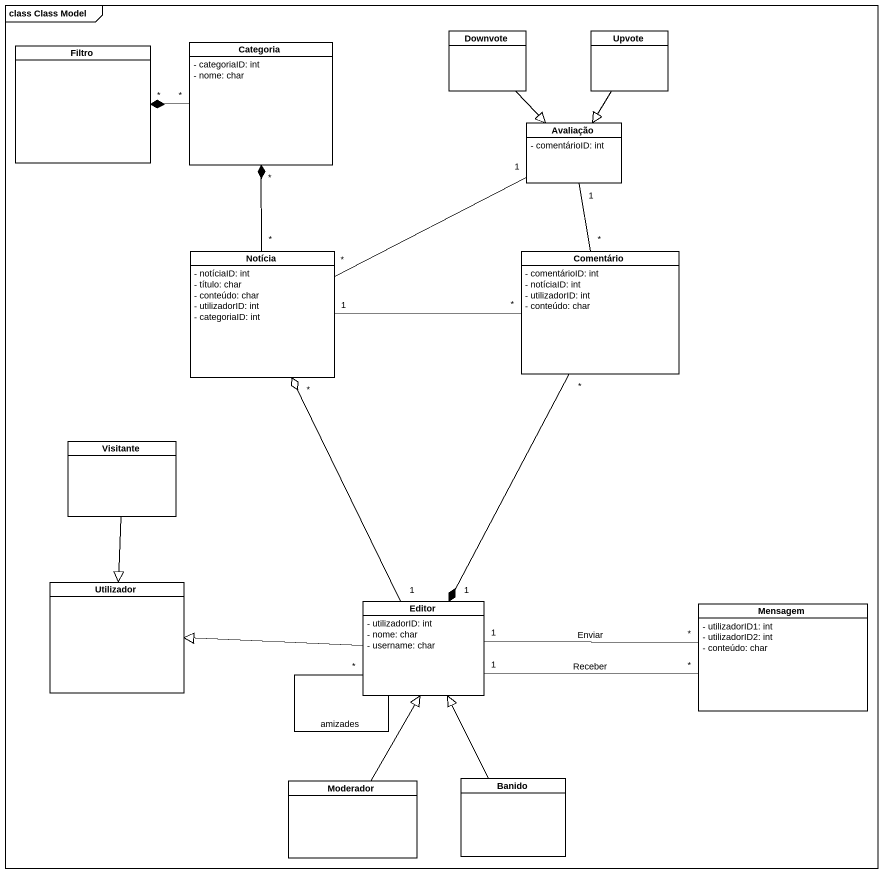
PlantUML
@startuml
mainframe class Class Model
hide circle
hide empty members
skinparam classAttributeIconSize 0
class Categoria {
  - categoriaID: int
  - nome: char
}
class Downvote
class Upvote
class Filtro
class Avaliação {
  - comentárioID: int
}
class Notícia {
  - notíciaID: int
  - título: char
  - conteúdo: char
  - utilizadorID: int
  - categoriaID: int
}
class Comentário {
  - comentárioID: int
  - notíciaID: int
  - utilizadorID: int
  - conteúdo: char
}
class Visitante
class Utilizador
class Editor {
  - utilizadorID: int
  - nome: char
  - username: char
}
class Mensagem {
  - utilizadorID1: int
  - utilizadorID2: int
  - conteúdo: char
}
class Banido
class Moderador
Categoria "*" -left-* "*" Filtro
Downvote --|> Avaliação
Upvote --|> Avaliação
Avaliação "1" -left- "*" Notícia
Avaliação "1" -- "*" Comentário
Notícia "*" -up-* "*" Categoria
Notícia "1" -right- "*" Comentário
Comentário "*" --* "1" Editor
Visitante --|> Utilizador
Editor "1" -up-o "*" Notícia
Editor -left-|> Utilizador
Editor "*" -- Editor : amizades
Mensagem "*" -left- "1" Editor : Enviar
Mensagem "*" -left- "1" Editor : Receber
Banido -up-|> Editor
Moderador -up-|> Editor
@enduml
